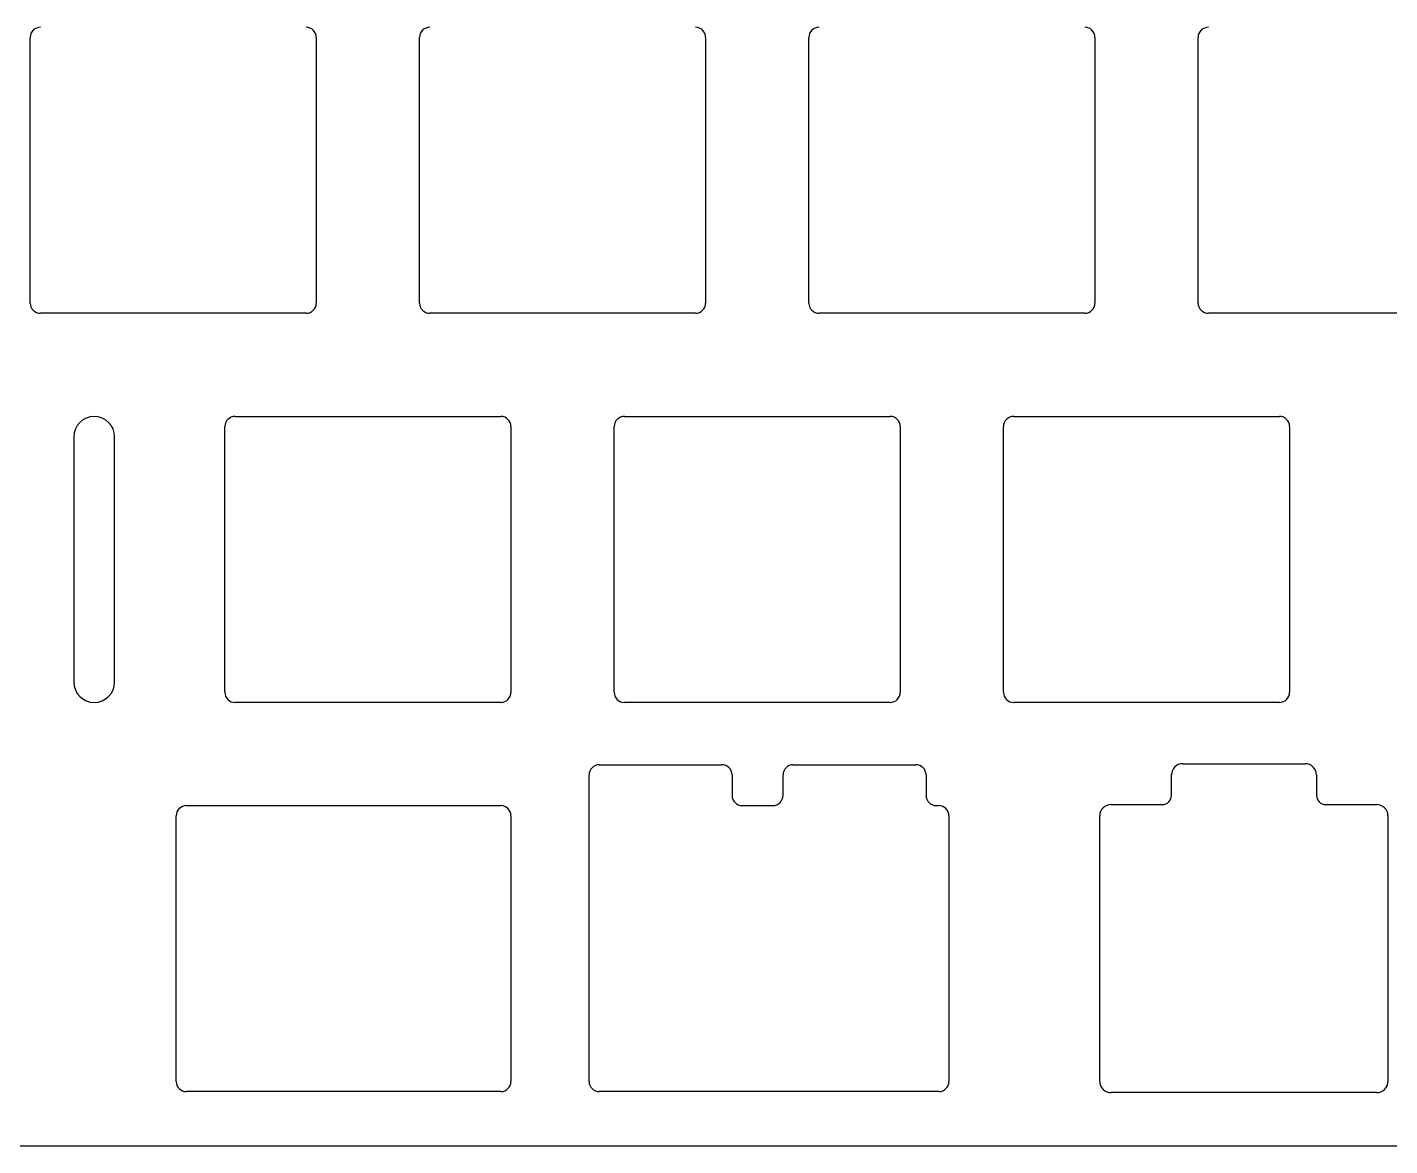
# Model space of a CAD drawing. Extents: x -143 to 143, y -14 to 90.
# Drawn here: x -97.6 to -31, y -9.7 to 45.1 of the extents above; entities that cross this region are included whole.
import ezdxf

# ---------------------------------------------------------------- set-up
doc = ezdxf.new("R2010")
doc.units = 0
doc.layers.add('Part__Feature', color=7, linetype='CONTINUOUS')

msp = doc.modelspace()

# ---------------------------------------------------------------- linework, layer by layer
at = {"layer": 'Part__Feature'}
for p, q in [((-97.487, 31.6, 1.59144), (-97.488, 44.6, 1.59144)), ((-97.488, 44.6), (-97.488, 44.6, 1.59144)), ((-97.487, 31.6), (-97.488, 44.6)), ((-97.488, 44.6), (-97.488, 44.6, 1.59144)), ((-97.487, 31.6), (-97.488, 44.6)), ((-97.487, 31.6, 1.59144), (-97.488, 44.6, 1.59144)), ((-83.487, 44.6), (-83.487, 44.6, 1.59144)), ((-83.487, 44.6, 1.59144), (-83.487, 31.6, 1.59144)), ((-83.487, 44.6), (-83.487, 31.6)), ((-83.487, 44.6), (-83.487, 44.6, 1.59144)), ((-83.487, 44.6), (-83.487, 31.6)), ((-83.487, 44.6, 1.59144), (-83.487, 31.6, 1.59144)), ((-78.437, 31.6, 1.59144), (-78.438, 44.6, 1.59144)), ((-78.438, 44.6), (-78.438, 44.6, 1.59144)), ((-78.437, 31.6), (-78.438, 44.6)), ((-78.438, 44.6), (-78.438, 44.6, 1.59144)), ((-78.437, 31.6), (-78.438, 44.6)), ((-78.437, 31.6, 1.59144), (-78.438, 44.6, 1.59144)), ((-64.437, 44.6), (-64.437, 44.6, 1.59144)), ((-64.437, 44.6, 1.59144), (-64.437, 31.6, 1.59144)), ((-64.437, 44.6), (-64.437, 31.6)), ((-64.437, 44.6), (-64.437, 44.6, 1.59144)), ((-64.437, 44.6), (-64.437, 31.6)), ((-64.437, 44.6, 1.59144), (-64.437, 31.6, 1.59144)), ((-59.387, 31.6, 1.59144), (-59.388, 44.6, 1.59144)), ((-59.388, 44.6), (-59.388, 44.6, 1.59144)), ((-59.387, 31.6), (-59.388, 44.6)), ((-59.388, 44.6), (-59.388, 44.6, 1.59144)), ((-59.387, 31.6), (-59.388, 44.6)), ((-59.387, 31.6, 1.59144), (-59.388, 44.6, 1.59144)), ((-45.387, 44.6), (-45.387, 44.6, 1.59144)), ((-45.387, 44.6, 1.59144), (-45.387, 31.6, 1.59144)), ((-45.387, 44.6), (-45.387, 31.6)), ((-45.387, 44.6), (-45.387, 44.6, 1.59144)), ((-45.387, 44.6), (-45.387, 31.6)), ((-45.387, 44.6, 1.59144), (-45.387, 31.6, 1.59144)), ((-40.337, 31.6, 1.59144), (-40.338, 44.6, 1.59144)), ((-40.338, 44.6), (-40.338, 44.6, 1.59144)), ((-40.337, 31.6), (-40.338, 44.6)), ((-40.338, 44.6), (-40.338, 44.6, 1.59144)), ((-40.337, 31.6), (-40.338, 44.6)), ((-40.337, 31.6, 1.59144), (-40.338, 44.6, 1.59144)), ((-97.487, 31.6), (-97.487, 31.6, 1.59144)), ((-97.487, 31.6), (-97.487, 31.6, 1.59144)), ((-83.487, 31.6), (-83.487, 31.6, 1.59144)), ((-83.487, 31.6), (-83.487, 31.6, 1.59144)), ((-78.437, 31.6), (-78.437, 31.6, 1.59144)), ((-78.437, 31.6), (-78.437, 31.6, 1.59144)), ((-64.437, 31.6), (-64.437, 31.6, 1.59144)), ((-64.437, 31.6), (-64.437, 31.6, 1.59144)), ((-59.387, 31.6), (-59.387, 31.6, 1.59144)), ((-59.387, 31.6), (-59.387, 31.6, 1.59144)), ((-45.387, 31.6), (-45.387, 31.6, 1.59144)), ((-45.387, 31.6), (-45.387, 31.6, 1.59144)), ((-40.337, 31.6), (-40.337, 31.6, 1.59144)), ((-40.337, 31.6), (-40.337, 31.6, 1.59144)), ((-96.987, 31.1), (-96.987, 31.1, 1.59144)), ((-83.987, 31.1, 1.59144), (-96.987, 31.1, 1.59144)), ((-96.987, 31.1), (-96.987, 31.1, 1.59144)), ((-83.987, 31.1), (-96.987, 31.1)), ((-83.987, 31.1), (-96.987, 31.1)), ((-83.987, 31.1, 1.59144), (-96.987, 31.1, 1.59144)), ((-83.987, 31.1), (-83.987, 31.1, 1.59144)), ((-83.987, 31.1), (-83.987, 31.1, 1.59144)), ((-77.937, 31.1), (-77.937, 31.1, 1.59144)), ((-64.937, 31.1, 1.59144), (-77.937, 31.1, 1.59144)), ((-77.937, 31.1), (-77.937, 31.1, 1.59144)), ((-64.937, 31.1), (-77.937, 31.1)), ((-64.937, 31.1), (-77.937, 31.1)), ((-64.937, 31.1, 1.59144), (-77.937, 31.1, 1.59144)), ((-64.937, 31.1), (-64.937, 31.1, 1.59144)), ((-64.937, 31.1), (-64.937, 31.1, 1.59144)), ((-58.887, 31.1), (-58.887, 31.1, 1.59144)), ((-45.887, 31.1, 1.59144), (-58.887, 31.1, 1.59144)), ((-58.887, 31.1), (-58.887, 31.1, 1.59144)), ((-45.887, 31.1), (-58.887, 31.1)), ((-45.887, 31.1), (-58.887, 31.1)), ((-45.887, 31.1, 1.59144), (-58.887, 31.1, 1.59144)), ((-45.887, 31.1), (-45.887, 31.1, 1.59144)), ((-45.887, 31.1), (-45.887, 31.1, 1.59144)), ((-39.837, 31.1), (-39.837, 31.1, 1.59144)), ((-26.837, 31.1, 1.59144), (-39.837, 31.1, 1.59144)), ((-39.837, 31.1), (-39.837, 31.1, 1.59144)), ((-26.837, 31.1), (-39.837, 31.1)), ((-26.837, 31.1), (-39.837, 31.1)), ((-26.837, 31.1, 1.59144), (-39.837, 31.1, 1.59144)), ((-87.462, 26.05), (-87.462, 26.05, 1.59144)), ((-87.462, 26.05), (-87.462, 26.05, 1.59144)), ((-87.462, 26.05, 1.59144), (-74.462, 26.05, 1.59144)), ((-87.462, 26.05), (-74.462, 26.05)), ((-87.462, 26.05), (-74.462, 26.05)), ((-87.462, 26.05, 1.59144), (-74.462, 26.05, 1.59144)), ((-74.462, 26.05), (-74.462, 26.05, 1.59144)), ((-74.462, 26.05), (-74.462, 26.05, 1.59144)), ((-68.412, 26.05), (-68.412, 26.05, 1.59144)), ((-68.412, 26.05), (-68.412, 26.05, 1.59144)), ((-68.412, 26.05, 1.59144), (-55.412, 26.05, 1.59144)), ((-68.412, 26.05), (-55.412, 26.05)), ((-68.412, 26.05), (-55.412, 26.05)), ((-68.412, 26.05, 1.59144), (-55.412, 26.05, 1.59144)), ((-55.412, 26.05), (-55.412, 26.05, 1.59144)), ((-55.412, 26.05), (-55.412, 26.05, 1.59144)), ((-49.362, 26.05), (-49.362, 26.05, 1.59144)), ((-49.362, 26.05), (-49.362, 26.05, 1.59144)), ((-49.362, 26.05, 1.59144), (-36.362, 26.05, 1.59144)), ((-49.362, 26.05), (-36.362, 26.05)), ((-49.362, 26.05), (-36.362, 26.05)), ((-49.362, 26.05, 1.59144), (-36.362, 26.05, 1.59144)), ((-36.362, 26.05), (-36.362, 26.05, 1.59144)), ((-36.362, 26.05), (-36.362, 26.05, 1.59144)), ((-87.962, 12.55, 1.59144), (-87.963, 25.55, 1.59144)), ((-87.963, 25.55), (-87.963, 25.55, 1.59144)), ((-87.962, 12.55), (-87.963, 25.55)), ((-87.963, 25.55), (-87.963, 25.55, 1.59144)), ((-87.962, 12.55), (-87.963, 25.55)), ((-87.962, 12.55, 1.59144), (-87.963, 25.55, 1.59144)), ((-73.962, 25.55), (-73.962, 25.55, 1.59144)), ((-73.962, 25.55, 1.59144), (-73.962, 12.55, 1.59144)), ((-73.962, 25.55), (-73.962, 12.55)), ((-73.962, 25.55), (-73.962, 25.55, 1.59144)), ((-73.962, 25.55), (-73.962, 12.55)), ((-73.962, 25.55, 1.59144), (-73.962, 12.55, 1.59144)), ((-68.912, 12.55, 1.59144), (-68.913, 25.55, 1.59144)), ((-68.913, 25.55), (-68.913, 25.55, 1.59144)), ((-68.912, 12.55), (-68.913, 25.55)), ((-68.913, 25.55), (-68.913, 25.55, 1.59144)), ((-68.912, 12.55), (-68.913, 25.55)), ((-68.912, 12.55, 1.59144), (-68.913, 25.55, 1.59144)), ((-54.912, 25.55), (-54.912, 25.55, 1.59144)), ((-54.912, 25.55, 1.59144), (-54.912, 12.55, 1.59144)), ((-54.912, 25.55), (-54.912, 12.55)), ((-54.912, 25.55), (-54.912, 25.55, 1.59144)), ((-54.912, 25.55), (-54.912, 12.55)), ((-54.912, 25.55, 1.59144), (-54.912, 12.55, 1.59144)), ((-49.862, 12.55, 1.59144), (-49.863, 25.55, 1.59144)), ((-49.863, 25.55), (-49.863, 25.55, 1.59144)), ((-49.862, 12.55), (-49.863, 25.55)), ((-49.863, 25.55), (-49.863, 25.55, 1.59144)), ((-49.862, 12.55), (-49.863, 25.55)), ((-49.862, 12.55, 1.59144), (-49.863, 25.55, 1.59144)), ((-35.862, 25.55), (-35.862, 25.55, 1.59144)), ((-35.862, 25.55, 1.59144), (-35.862, 12.55, 1.59144)), ((-35.862, 25.55), (-35.862, 12.55)), ((-35.862, 25.55), (-35.862, 25.55, 1.59144)), ((-35.862, 25.55), (-35.862, 12.55)), ((-35.862, 25.55, 1.59144), (-35.862, 12.55, 1.59144)), ((-95.355, 25.05), (-95.355, 25.05, 1.59144)), ((-95.355, 25.05), (-95.355, 25.05, 1.59144)), ((-95.355, 25.05, 1.59144), (-95.355, 13.05, 1.59144)), ((-95.355, 25.05), (-95.355, 13.05)), ((-95.355, 25.05), (-95.355, 13.05)), ((-95.355, 25.05, 1.59144), (-95.355, 13.05, 1.59144)), ((-93.355, 13.05, 1.59144), (-93.355, 25.05, 1.59144)), ((-93.355, 25.05), (-93.355, 25.05, 1.59144)), ((-93.355, 13.05), (-93.355, 25.05)), ((-93.355, 25.05), (-93.355, 25.05, 1.59144)), ((-93.355, 13.05), (-93.355, 25.05)), ((-93.355, 13.05, 1.59144), (-93.355, 25.05, 1.59144)), ((-95.355, 13.05), (-95.355, 13.05, 1.59144)), ((-95.355, 13.05), (-95.355, 13.05, 1.59144)), ((-93.355, 13.05), (-93.355, 13.05, 1.59144)), ((-93.355, 13.05), (-93.355, 13.05, 1.59144)), ((-87.962, 12.55), (-87.962, 12.55, 1.59144)), ((-87.962, 12.55), (-87.962, 12.55, 1.59144)), ((-87.462, 12.05), (-87.462, 12.05, 1.59144)), ((-74.462, 12.05, 1.59144), (-87.462, 12.05, 1.59144)), ((-87.462, 12.05), (-87.462, 12.05, 1.59144)), ((-74.462, 12.05), (-87.462, 12.05)), ((-74.462, 12.05), (-87.462, 12.05)), ((-74.462, 12.05, 1.59144), (-87.462, 12.05, 1.59144)), ((-74.462, 12.05), (-74.462, 12.05, 1.59144)), ((-74.462, 12.05), (-74.462, 12.05, 1.59144)), ((-73.962, 12.55), (-73.962, 12.55, 1.59144)), ((-73.962, 12.55), (-73.962, 12.55, 1.59144)), ((-68.912, 12.55), (-68.912, 12.55, 1.59144)), ((-68.912, 12.55), (-68.912, 12.55, 1.59144)), ((-68.412, 12.05), (-68.412, 12.05, 1.59144)), ((-55.412, 12.05, 1.59144), (-68.412, 12.05, 1.59144)), ((-68.412, 12.05), (-68.412, 12.05, 1.59144)), ((-55.412, 12.05), (-68.412, 12.05)), ((-55.412, 12.05), (-68.412, 12.05)), ((-55.412, 12.05, 1.59144), (-68.412, 12.05, 1.59144)), ((-55.412, 12.05), (-55.412, 12.05, 1.59144)), ((-55.412, 12.05), (-55.412, 12.05, 1.59144)), ((-54.912, 12.55), (-54.912, 12.55, 1.59144)), ((-54.912, 12.55), (-54.912, 12.55, 1.59144)), ((-49.862, 12.55), (-49.862, 12.55, 1.59144)), ((-49.862, 12.55), (-49.862, 12.55, 1.59144)), ((-49.362, 12.05), (-49.362, 12.05, 1.59144)), ((-36.362, 12.05, 1.59144), (-49.362, 12.05, 1.59144)), ((-49.362, 12.05), (-49.362, 12.05, 1.59144)), ((-36.362, 12.05), (-49.362, 12.05)), ((-36.362, 12.05), (-49.362, 12.05)), ((-36.362, 12.05, 1.59144), (-49.362, 12.05, 1.59144)), ((-36.362, 12.05), (-36.362, 12.05, 1.59144)), ((-36.362, 12.05), (-36.362, 12.05, 1.59144)), ((-35.862, 12.55), (-35.862, 12.55, 1.59144)), ((-35.862, 12.55), (-35.862, 12.55, 1.59144)), ((-69.642, 9), (-69.642, 9, 1.59144)), ((-69.642, 9), (-69.642, 9, 1.59144)), ((-69.642, 9, 1.59144), (-63.642, 9, 1.59144)), ((-69.642, 9), (-63.642, 9)), ((-69.642, 9), (-63.642, 9)), ((-69.642, 9, 1.59144), (-63.642, 9, 1.59144)), ((-63.642, 9), (-63.642, 9, 1.59144)), ((-63.642, 9), (-63.642, 9, 1.59144)), ((-60.15, 9), (-60.15, 9, 1.59144)), ((-60.15, 9, 1.59144), (-54.15, 9, 1.59144)), ((-60.15, 9), (-54.15, 9)), ((-60.15, 9), (-60.15, 9, 1.59144)), ((-60.15, 9), (-54.15, 9)), ((-60.15, 9, 1.59144), (-54.15, 9, 1.59144)), ((-54.15, 9), (-54.15, 9, 1.59144)), ((-54.15, 9), (-54.15, 9, 1.59144)), ((-41.093, 9.05), (-41.093, 9.05, 1.59144)), ((-41.093, 9.05), (-41.093, 9.05, 1.59144)), ((-41.093, 9.05, 1.59144), (-35.093, 9.05, 1.59144)), ((-41.093, 9.05), (-35.093, 9.05)), ((-41.093, 9.05), (-35.093, 9.05)), ((-41.093, 9.05, 1.59144), (-35.093, 9.05, 1.59144)), ((-35.093, 9.05), (-35.093, 9.05, 1.59144)), ((-35.093, 9.05), (-35.093, 9.05, 1.59144)), ((-70.142, -6.5, 1.59144), (-70.142, 8.5, 1.59144)), ((-70.142, 8.5), (-70.142, 8.5, 1.59144)), ((-70.142, -6.5), (-70.142, 8.5)), ((-70.142, 8.5), (-70.142, 8.5, 1.59144)), ((-70.142, -6.5), (-70.142, 8.5)), ((-70.142, -6.5, 1.59144), (-70.142, 8.5, 1.59144)), ((-63.142, 8.5), (-63.142, 8.5, 1.59144)), ((-63.142, 8.5), (-63.142, 8.5, 1.59144)), ((-63.142, 8.5, 1.59144), (-63.142, 7.5, 1.59144)), ((-63.142, 8.5), (-63.142, 7.5)), ((-63.142, 8.5), (-63.142, 7.5)), ((-63.142, 8.5, 1.59144), (-63.142, 7.5, 1.59144)), ((-60.65, 7.5, 1.59144), (-60.65, 8.5, 1.59144)), ((-60.65, 8.5), (-60.65, 8.5, 1.59144)), ((-60.65, 7.5), (-60.65, 8.5)), ((-60.65, 8.5), (-60.65, 8.5, 1.59144)), ((-60.65, 7.5), (-60.65, 8.5)), ((-60.65, 7.5, 1.59144), (-60.65, 8.5, 1.59144)), ((-53.65, 8.5), (-53.65, 8.5, 1.59144)), ((-53.65, 8.5, 1.59144), (-53.65, 7.5, 1.59144)), ((-53.65, 8.5), (-53.65, 7.5)), ((-53.65, 8.5), (-53.65, 8.5, 1.59144)), ((-53.65, 8.5), (-53.65, 7.5)), ((-53.65, 8.5, 1.59144), (-53.65, 7.5, 1.59144)), ((-41.644, 7.505, 1.59144), (-41.644, 8.505, 1.59144)), ((-41.644, 8.505), (-41.644, 8.505, 1.59144)), ((-41.644, 7.505), (-41.644, 8.505)), ((-41.644, 8.505), (-41.644, 8.505, 1.59144)), ((-41.644, 7.505), (-41.644, 8.505)), ((-41.644, 7.505, 1.59144), (-41.644, 8.505, 1.59144)), ((-34.543, 8.5), (-34.543, 8.5, 1.59144)), ((-34.543, 8.5, 1.59144), (-34.543, 7.5, 1.59144)), ((-34.543, 8.5), (-34.543, 7.5)), ((-34.543, 8.5), (-34.543, 8.5, 1.59144)), ((-34.543, 8.5), (-34.543, 7.5)), ((-34.543, 8.5, 1.59144), (-34.543, 7.5, 1.59144)), ((-63.142, 7.5), (-63.142, 7.5, 1.59144)), ((-63.142, 7.5), (-63.142, 7.5, 1.59144)), ((-60.65, 7.5), (-60.65, 7.5, 1.59144)), ((-60.65, 7.5), (-60.65, 7.5, 1.59144)), ((-53.65, 7.5), (-53.65, 7.5, 1.59144)), ((-53.65, 7.5), (-53.65, 7.5, 1.59144)), ((-41.644, 7.505), (-41.644, 7.505, 1.59144)), ((-41.644, 7.505), (-41.644, 7.505, 1.59144)), ((-34.543, 7.5), (-34.543, 7.5, 1.59144)), ((-34.543, 7.5), (-34.543, 7.5, 1.59144)), ((-89.844, 7), (-89.844, 7, 1.59144)), ((-89.844, 7), (-89.844, 7, 1.59144)), ((-89.844, 7, 1.59144), (-74.462, 7, 1.59144)), ((-89.844, 7), (-74.462, 7)), ((-89.844, 7), (-74.462, 7)), ((-89.844, 7, 1.59144), (-74.462, 7, 1.59144)), ((-74.462, 7), (-74.462, 7, 1.59144)), ((-74.462, 7), (-74.462, 7, 1.59144)), ((-62.642, 7), (-62.642, 7, 1.59144)), ((-62.642, 7), (-62.642, 7, 1.59144)), ((-62.642, 7, 1.59144), (-61.15, 7, 1.59144)), ((-62.642, 7), (-61.15, 7)), ((-62.642, 7), (-61.15, 7)), ((-62.642, 7, 1.59144), (-61.15, 7, 1.59144)), ((-61.15, 7), (-61.15, 7, 1.59144)), ((-61.15, 7), (-61.15, 7, 1.59144)), ((-53.15, 7), (-53.15, 7, 1.59144)), ((-53.15, 7, 1.59144), (-53.031, 7, 1.59144)), ((-53.15, 7), (-53.031, 7)), ((-53.15, 7), (-53.15, 7, 1.59144)), ((-53.15, 7), (-53.031, 7)), ((-53.15, 7, 1.59144), (-53.031, 7, 1.59144)), ((-53.031, 7), (-53.031, 7, 1.59144)), ((-53.031, 7), (-53.031, 7, 1.59144)), ((-44.6, 7.05), (-44.6, 7.05, 1.59144)), ((-44.6, 7.05), (-44.6, 7.05, 1.59144)), ((-44.6, 7.05, 1.59144), (-42.093, 7.05, 1.59144)), ((-44.6, 7.05), (-42.093, 7.05)), ((-44.6, 7.05), (-42.093, 7.05)), ((-44.6, 7.05, 1.59144), (-42.093, 7.05, 1.59144)), ((-42.093, 7.05), (-42.093, 7.05, 1.59144)), ((-42.093, 7.05), (-42.093, 7.05, 1.59144)), ((-34.093, 7.05), (-34.093, 7.05, 1.59144)), ((-34.093, 7.05, 1.59144), (-31.6, 7.05, 1.59144)), ((-34.093, 7.05), (-31.6, 7.05)), ((-34.093, 7.05), (-34.093, 7.05, 1.59144)), ((-34.093, 7.05), (-31.6, 7.05)), ((-34.093, 7.05, 1.59144), (-31.6, 7.05, 1.59144)), ((-31.6, 7.05), (-31.6, 7.05, 1.59144)), ((-31.6, 7.05), (-31.6, 7.05, 1.59144)), ((-90.344, -6.5, 1.59144), (-90.344, 6.5, 1.59144)), ((-90.344, 6.5), (-90.344, 6.5, 1.59144)), ((-90.344, -6.5), (-90.344, 6.5)), ((-90.344, 6.5), (-90.344, 6.5, 1.59144)), ((-90.344, -6.5), (-90.344, 6.5)), ((-90.344, -6.5, 1.59144), (-90.344, 6.5, 1.59144)), ((-73.962, 6.5), (-73.962, 6.5, 1.59144)), ((-73.962, 6.5, 1.59144), (-73.962, -6.5, 1.59144)), ((-73.962, 6.5), (-73.962, -6.5)), ((-73.962, 6.5), (-73.962, 6.5, 1.59144)), ((-73.962, 6.5), (-73.962, -6.5)), ((-73.962, 6.5, 1.59144), (-73.962, -6.5, 1.59144)), ((-52.531, 6.5), (-52.531, 6.5, 1.59144)), ((-52.531, 6.5, 1.59144), (-52.531, -6.5, 1.59144)), ((-52.531, 6.5), (-52.531, -6.5)), ((-52.531, 6.5), (-52.531, 6.5, 1.59144)), ((-52.531, 6.5), (-52.531, -6.5)), ((-52.531, 6.5, 1.59144), (-52.531, -6.5, 1.59144)), ((-45.15, -6.5, 1.59144), (-45.15, 6.5, 1.59144)), ((-45.15, 6.5), (-45.15, 6.5, 1.59144)), ((-45.15, -6.5), (-45.15, 6.5)), ((-45.15, 6.5), (-45.15, 6.5, 1.59144)), ((-45.15, -6.5), (-45.15, 6.5)), ((-45.15, -6.5, 1.59144), (-45.15, 6.5, 1.59144)), ((-31.05, 6.499), (-31.05, 6.499, 1.59144)), ((-31.05, 6.499, 1.59144), (-31.05, -6.5, 1.59144)), ((-31.05, 6.499), (-31.05, -6.5)), ((-31.05, 6.499), (-31.05, 6.499, 1.59144)), ((-31.05, 6.499), (-31.05, -6.5)), ((-31.05, 6.499, 1.59144), (-31.05, -6.5, 1.59144)), ((-90.344, -6.5), (-90.344, -6.5, 1.59144)), ((-90.344, -6.5), (-90.344, -6.5, 1.59144)), ((-73.962, -6.5), (-73.962, -6.5, 1.59144)), ((-73.962, -6.5), (-73.962, -6.5, 1.59144)), ((-70.142, -6.5), (-70.142, -6.5, 1.59144)), ((-70.142, -6.5), (-70.142, -6.5, 1.59144)), ((-52.531, -6.5), (-52.531, -6.5, 1.59144)), ((-52.531, -6.5), (-52.531, -6.5, 1.59144)), ((-45.15, -6.5), (-45.15, -6.5, 1.59144)), ((-45.15, -6.5), (-45.15, -6.5, 1.59144)), ((-31.05, -6.5), (-31.05, -6.5, 1.59144)), ((-31.05, -6.5), (-31.05, -6.5, 1.59144)), ((-89.844, -7), (-89.844, -7, 1.59144)), ((-74.462, -7, 1.59144), (-89.844, -7, 1.59144)), ((-89.844, -7), (-89.844, -7, 1.59144)), ((-74.462, -7), (-89.844, -7)), ((-74.462, -7), (-89.844, -7)), ((-74.462, -7, 1.59144), (-89.844, -7, 1.59144)), ((-74.462, -7), (-74.462, -7, 1.59144)), ((-74.462, -7), (-74.462, -7, 1.59144)), ((-69.642, -7), (-69.642, -7, 1.59144)), ((-53.031, -7, 1.59144), (-69.642, -7, 1.59144)), ((-69.642, -7), (-69.642, -7, 1.59144)), ((-53.031, -7), (-69.642, -7)), ((-53.031, -7), (-69.642, -7)), ((-53.031, -7, 1.59144), (-69.642, -7, 1.59144)), ((-53.031, -7), (-53.031, -7, 1.59144)), ((-53.031, -7), (-53.031, -7, 1.59144)), ((-44.6, -7.05), (-44.6, -7.05, 1.59144)), ((-31.6, -7.05, 1.59144), (-44.6, -7.05, 1.59144)), ((-44.6, -7.05), (-44.6, -7.05, 1.59144)), ((-31.6, -7.05), (-44.6, -7.05)), ((-31.6, -7.05), (-44.6, -7.05)), ((-31.6, -7.05, 1.59144), (-44.6, -7.05, 1.59144)), ((-31.6, -7.05), (-31.6, -7.05, 1.59144)), ((-31.6, -7.05), (-31.6, -7.05, 1.59144)), ((-116.748, -9.65, 1.59144), (-6.752, -9.65, 1.59144)), ((-116.748, -9.65), (-6.752, -9.65)), ((-116.748, -9.65), (-6.752, -9.65)), ((-116.748, -9.65, 1.59144), (-6.752, -9.65, 1.59144))]:
    msp.add_line(p, q, dxfattribs=at)
for centre, radius, start, end in [((-96.9878, 44.5998, 1.59144), 0.50018, 89.9055, 179.98), ((-96.9878, 44.5998), 0.50018, 89.9055, 179.98), ((-96.9878, 44.5998), 0.50018, 89.9055, 179.98), ((-96.9878, 44.5998, 1.59144), 0.50018, 89.9055, 179.98), ((-83.9872, 44.5998, 1.59144), 0.50019, 0.021354, 89.9786), ((-83.9872, 44.5998), 0.50019, 0.021354, 89.9786), ((-83.9872, 44.5998), 0.50019, 0.021354, 89.9786), ((-83.9872, 44.5998, 1.59144), 0.50019, 0.021354, 89.9786), ((-77.9378, 44.5998, 1.59144), 0.50019, 89.9061, 179.979), ((-77.9378, 44.5998), 0.50019, 89.9061, 179.979), ((-77.9378, 44.5998), 0.50019, 89.9061, 179.979), ((-77.9378, 44.5998, 1.59144), 0.50019, 89.9061, 179.979), ((-64.9372, 44.5998, 1.59144), 0.50019, 0.021354, 89.9786), ((-64.9372, 44.5998), 0.50019, 0.021354, 89.9786), ((-64.9372, 44.5998), 0.50019, 0.021354, 89.9786), ((-64.9372, 44.5998, 1.59144), 0.50019, 0.021354, 89.9786), ((-58.8878, 44.5998, 1.59144), 0.50018, 89.9062, 179.979), ((-58.8878, 44.5998), 0.50018, 89.9062, 179.979), ((-58.8878, 44.5998), 0.50018, 89.9062, 179.979), ((-58.8878, 44.5998, 1.59144), 0.50018, 89.9062, 179.979), ((-45.8872, 44.5998, 1.59144), 0.50018, 0.0206087, 89.9794), ((-45.8872, 44.5998), 0.50018, 0.0206087, 89.9794), ((-45.8872, 44.5998), 0.50018, 0.0206087, 89.9794), ((-45.8872, 44.5998, 1.59144), 0.50018, 0.0206087, 89.9794), ((-39.8378, 44.5998, 1.59144), 0.50018, 89.9062, 179.979), ((-39.8378, 44.5998), 0.50018, 89.9062, 179.979), ((-39.8378, 44.5998), 0.50018, 89.9062, 179.979), ((-39.8378, 44.5998, 1.59144), 0.50018, 89.9062, 179.979), ((-96.9885, 31.5985, 1.59144), 0.49848, 179.825, -89.8246), ((-96.9885, 31.5985), 0.49848, 179.825, -89.8246), ((-96.9885, 31.5985), 0.49848, 179.825, -89.8246), ((-96.9885, 31.5985, 1.59144), 0.49848, 179.825, -89.8246), ((-83.9872, 31.6002, 1.59144), 0.50019, -89.9786, -0.021354), ((-83.9872, 31.6002), 0.50019, -89.9786, -0.021354), ((-83.9872, 31.6002), 0.50019, -89.9786, -0.021354), ((-83.9872, 31.6002, 1.59144), 0.50019, -89.9786, -0.021354), ((-77.9385, 31.5985, 1.59144), 0.49848, 179.825, -89.8246), ((-77.9385, 31.5985), 0.49848, 179.825, -89.8246), ((-77.9385, 31.5985), 0.49848, 179.825, -89.8246), ((-77.9385, 31.5985, 1.59144), 0.49848, 179.825, -89.8246), ((-64.9372, 31.6002, 1.59144), 0.50019, -89.9786, -0.021354), ((-64.9372, 31.6002), 0.50019, -89.9786, -0.021354), ((-64.9372, 31.6002), 0.50019, -89.9786, -0.021354), ((-64.9372, 31.6002, 1.59144), 0.50019, -89.9786, -0.021354), ((-58.8885, 31.5985, 1.59144), 0.49848, 179.825, -89.8253), ((-58.8885, 31.5985), 0.49848, 179.825, -89.8253), ((-58.8885, 31.5985), 0.49848, 179.825, -89.8253), ((-58.8885, 31.5985, 1.59144), 0.49848, 179.825, -89.8253), ((-45.8872, 31.6002, 1.59144), 0.50018, -89.9794, -0.0206087), ((-45.8872, 31.6002), 0.50018, -89.9794, -0.0206087), ((-45.8872, 31.6002), 0.50018, -89.9794, -0.0206087), ((-45.8872, 31.6002, 1.59144), 0.50018, -89.9794, -0.0206087), ((-39.8385, 31.5985, 1.59144), 0.49848, 179.825, -89.8253), ((-39.8385, 31.5985), 0.49848, 179.825, -89.8253), ((-39.8385, 31.5985), 0.49848, 179.825, -89.8253), ((-39.8385, 31.5985, 1.59144), 0.49848, 179.825, -89.8253), ((-94.355, 25.05), 1, 0, 180), ((-94.355, 25.05, 1.59144), 1, 0, 180), ((-94.355, 25.05), 1, 0, 180), ((-94.355, 25.05, 1.59144), 1, 0, 180), ((-87.4628, 25.5498, 1.59144), 0.50018, 89.9055, 179.98), ((-87.4628, 25.5498), 0.50018, 89.9055, 179.98), ((-87.4628, 25.5498), 0.50018, 89.9055, 179.98), ((-87.4628, 25.5498, 1.59144), 0.50018, 89.9055, 179.98), ((-74.4622, 25.5498, 1.59144), 0.50019, 0.021354, 89.9786), ((-74.4622, 25.5498), 0.50019, 0.021354, 89.9786), ((-74.4622, 25.5498), 0.50019, 0.021354, 89.9786), ((-74.4622, 25.5498, 1.59144), 0.50019, 0.021354, 89.9786), ((-68.4128, 25.5498, 1.59144), 0.50019, 89.907, 179.979), ((-68.4128, 25.5498), 0.50019, 89.907, 179.979), ((-68.4128, 25.5498), 0.50019, 89.907, 179.979), ((-68.4128, 25.5498, 1.59144), 0.50019, 89.907, 179.979), ((-55.4122, 25.5498, 1.59144), 0.50018, 0.0206087, 89.9794), ((-55.4122, 25.5498), 0.50018, 0.0206087, 89.9794), ((-55.4122, 25.5498), 0.50018, 0.0206087, 89.9794), ((-55.4122, 25.5498, 1.59144), 0.50018, 0.0206087, 89.9794), ((-49.3628, 25.5498, 1.59144), 0.50018, 89.9062, 179.979), ((-49.3628, 25.5498), 0.50018, 89.9062, 179.979), ((-49.3628, 25.5498), 0.50018, 89.9062, 179.979), ((-49.3628, 25.5498, 1.59144), 0.50018, 89.9062, 179.979), ((-36.3622, 25.5498, 1.59144), 0.50018, 0.0206087, 89.9794), ((-36.3622, 25.5498), 0.50018, 0.0206087, 89.9794), ((-36.3622, 25.5498), 0.50018, 0.0206087, 89.9794), ((-36.3622, 25.5498, 1.59144), 0.50018, 0.0206087, 89.9794), ((-94.355, 13.05), 1, 180, 0), ((-94.355, 13.05, 1.59144), 1, 180, 0), ((-94.355, 13.05), 1, 180, 0), ((-94.355, 13.05, 1.59144), 1, 180, 0), ((-87.4635, 12.5485, 1.59144), 0.49848, 179.825, -89.8246), ((-87.4635, 12.5485), 0.49848, 179.825, -89.8246), ((-87.4635, 12.5485), 0.49848, 179.825, -89.8246), ((-87.4635, 12.5485, 1.59144), 0.49848, 179.825, -89.8246), ((-74.4622, 12.5502, 1.59144), 0.50019, -89.9786, -0.021354), ((-74.4622, 12.5502), 0.50019, -89.9786, -0.021354), ((-74.4622, 12.5502), 0.50019, -89.9786, -0.021354), ((-74.4622, 12.5502, 1.59144), 0.50019, -89.9786, -0.021354), ((-68.4135, 12.5485, 1.59144), 0.49849, 179.826, -89.8261), ((-68.4135, 12.5485), 0.49849, 179.826, -89.8261), ((-68.4135, 12.5485), 0.49849, 179.826, -89.8261), ((-68.4135, 12.5485, 1.59144), 0.49849, 179.826, -89.8261), ((-55.4122, 12.5502, 1.59144), 0.50018, -89.9794, -0.0206087), ((-55.4122, 12.5502), 0.50018, -89.9794, -0.0206087), ((-55.4122, 12.5502), 0.50018, -89.9794, -0.0206087), ((-55.4122, 12.5502, 1.59144), 0.50018, -89.9794, -0.0206087), ((-49.3635, 12.5485, 1.59144), 0.49848, 179.825, -89.8253), ((-49.3635, 12.5485), 0.49848, 179.825, -89.8253), ((-49.3635, 12.5485), 0.49848, 179.825, -89.8253), ((-49.3635, 12.5485, 1.59144), 0.49848, 179.825, -89.8253), ((-36.3622, 12.5502, 1.59144), 0.50018, -89.9794, -0.0206087), ((-36.3622, 12.5502), 0.50018, -89.9794, -0.0206087), ((-36.3622, 12.5502), 0.50018, -89.9794, -0.0206087), ((-36.3622, 12.5502, 1.59144), 0.50018, -89.9794, -0.0206087), ((-69.6435, 8.50153, 1.59144), 0.49848, 89.8246, -179.825), ((-69.6435, 8.50153), 0.49848, 89.8246, -179.825), ((-69.6435, 8.50153), 0.49848, 89.8246, -179.825), ((-69.6435, 8.50153, 1.59144), 0.49848, 89.8246, -179.825), ((-63.6422, 8.49981, 1.59144), 0.50019, 0.021354, 89.9786), ((-63.6422, 8.49981), 0.50019, 0.021354, 89.9786), ((-63.6422, 8.49981), 0.50019, 0.021354, 89.9786), ((-63.6422, 8.49981, 1.59144), 0.50019, 0.021354, 89.9786), ((-60.1515, 8.50152, 1.59144), 0.49848, 89.8253, -179.825), ((-60.1515, 8.50152), 0.49848, 89.8253, -179.825), ((-60.1515, 8.50152), 0.49848, 89.8253, -179.825), ((-60.1515, 8.50152, 1.59144), 0.49848, 89.8253, -179.825), ((-54.1485, 8.50152, 1.59144), 0.49848, -0.174657, 90.1747), ((-54.1485, 8.50152), 0.49848, -0.174657, 90.1747), ((-54.1485, 8.50152), 0.49848, -0.174657, 90.1747), ((-54.1485, 8.50152, 1.59144), 0.49848, -0.174657, 90.1747), ((-41.0943, 8.50029, 1.59144), 0.54971, 89.8634, 179.509), ((-41.0943, 8.50029), 0.54971, 89.8634, 179.509), ((-41.0943, 8.50029), 0.54971, 89.8634, 179.509), ((-41.0943, 8.50029, 1.59144), 0.54971, 89.8634, 179.509), ((-35.0927, 8.50031, 1.59144), 0.54969, -0.0325585, 90.0325), ((-35.0927, 8.50031), 0.54969, -0.0325585, 90.0325), ((-35.0927, 8.50031), 0.54969, -0.0325585, 90.0325), ((-35.0927, 8.50031, 1.59144), 0.54969, -0.0325585, 90.0325), ((-62.6418, 7.50018), 0.50018, -179.979, -90.0207), ((-62.6418, 7.50018, 1.59144), 0.50018, -179.979, -90.0207), ((-62.6418, 7.50018), 0.50018, -179.979, -90.0207), ((-62.6418, 7.50018, 1.59144), 0.50018, -179.979, -90.0207), ((-61.1485, 7.49848), 0.49848, -90.1747, 0.174657), ((-61.1485, 7.49848, 1.59144), 0.49848, -90.1747, 0.174657), ((-61.1485, 7.49848), 0.49848, -90.1747, 0.174657), ((-61.1485, 7.49848, 1.59144), 0.49848, -90.1747, 0.174657), ((-53.1515, 7.49848), 0.49848, 179.825, -89.8253), ((-53.1515, 7.49848, 1.59144), 0.49848, 179.825, -89.8253), ((-53.1515, 7.49848), 0.49848, 179.825, -89.8253), ((-53.1515, 7.49848, 1.59144), 0.49848, 179.825, -89.8253), ((-42.0947, 7.50071), 0.45072, -89.7841, 0.54495), ((-42.0947, 7.50071, 1.59144), 0.45072, -89.7841, 0.54495), ((-42.0947, 7.50071), 0.45072, -89.7841, 0.54495), ((-42.0947, 7.50071, 1.59144), 0.45072, -89.7841, 0.54495), ((-34.0923, 7.50068), 0.45068, -179.914, -90.086), ((-34.0923, 7.50068, 1.59144), 0.45068, -179.914, -90.086), ((-34.0923, 7.50068), 0.45068, -179.914, -90.086), ((-34.0923, 7.50068, 1.59144), 0.45068, -179.914, -90.086), ((-89.8438, 6.49981, 1.59144), 0.50019, 90.0214, 179.979), ((-89.8438, 6.49981), 0.50019, 90.0214, 179.979), ((-89.8438, 6.49981), 0.50019, 90.0214, 179.979), ((-89.8438, 6.49981, 1.59144), 0.50019, 90.0214, 179.979), ((-74.4622, 6.49981, 1.59144), 0.50019, 0.021354, 89.9786), ((-74.4622, 6.49981), 0.50019, 0.021354, 89.9786), ((-74.4622, 6.49981), 0.50019, 0.021354, 89.9786), ((-74.4622, 6.49981, 1.59144), 0.50019, 0.021354, 89.9786), ((-53.0312, 6.49981, 1.59144), 0.50019, 0.021354, 89.9786), ((-53.0312, 6.49981), 0.50019, 0.021354, 89.9786), ((-53.0312, 6.49981), 0.50019, 0.021354, 89.9786), ((-53.0312, 6.49981, 1.59144), 0.50019, 0.021354, 89.9786), ((-44.6003, 6.50031, 1.59144), 0.54969, 89.9678, -179.968), ((-44.6003, 6.50031), 0.54969, 89.9678, -179.968), ((-44.6003, 6.50031), 0.54969, 89.9678, -179.968), ((-44.6003, 6.50031, 1.59144), 0.54969, 89.9678, -179.968), ((-31.5997, 6.50031, 1.59144), 0.54969, -0.136183, 90.0322), ((-31.5997, 6.50031), 0.54969, -0.136183, 90.0322), ((-31.5997, 6.50031), 0.54969, -0.136183, 90.0322), ((-31.5997, 6.50031, 1.59144), 0.54969, -0.136183, 90.0322), ((-89.8438, -6.49981, 1.59144), 0.50019, -179.979, -90.0214), ((-89.8438, -6.49981), 0.50019, -179.979, -90.0214), ((-89.8438, -6.49981), 0.50019, -179.979, -90.0214), ((-89.8438, -6.49981, 1.59144), 0.50019, -179.979, -90.0214), ((-74.4622, -6.49981, 1.59144), 0.50019, -89.9786, -0.021354), ((-74.4622, -6.49981), 0.50019, -89.9786, -0.021354), ((-74.4622, -6.49981), 0.50019, -89.9786, -0.021354), ((-74.4622, -6.49981, 1.59144), 0.50019, -89.9786, -0.021354), ((-69.6435, -6.50153, 1.59144), 0.49848, 179.825, -89.8246), ((-69.6435, -6.50153), 0.49848, 179.825, -89.8246), ((-69.6435, -6.50153), 0.49848, 179.825, -89.8246), ((-69.6435, -6.50153, 1.59144), 0.49848, 179.825, -89.8246), ((-53.0312, -6.49981, 1.59144), 0.50019, -89.9786, -0.021354), ((-53.0312, -6.49981), 0.50019, -89.9786, -0.021354), ((-53.0312, -6.49981), 0.50019, -89.9786, -0.021354), ((-53.0312, -6.49981, 1.59144), 0.50019, -89.9786, -0.021354), ((-44.6003, -6.50031, 1.59144), 0.54969, 179.968, -89.9678), ((-44.6003, -6.50031), 0.54969, 179.968, -89.9678), ((-44.6003, -6.50031), 0.54969, 179.968, -89.9678), ((-44.6003, -6.50031, 1.59144), 0.54969, 179.968, -89.9678), ((-31.5997, -6.50031, 1.59144), 0.54969, -90.0323, 0.0322193), ((-31.5997, -6.50031), 0.54969, -90.0323, 0.0322193), ((-31.5997, -6.50031), 0.54969, -90.0323, 0.0322193), ((-31.5997, -6.50031, 1.59144), 0.54969, -90.0323, 0.0322193)]:
    msp.add_arc(centre, radius, start, end, dxfattribs=at)

doc.saveas('drawing.dxf')
